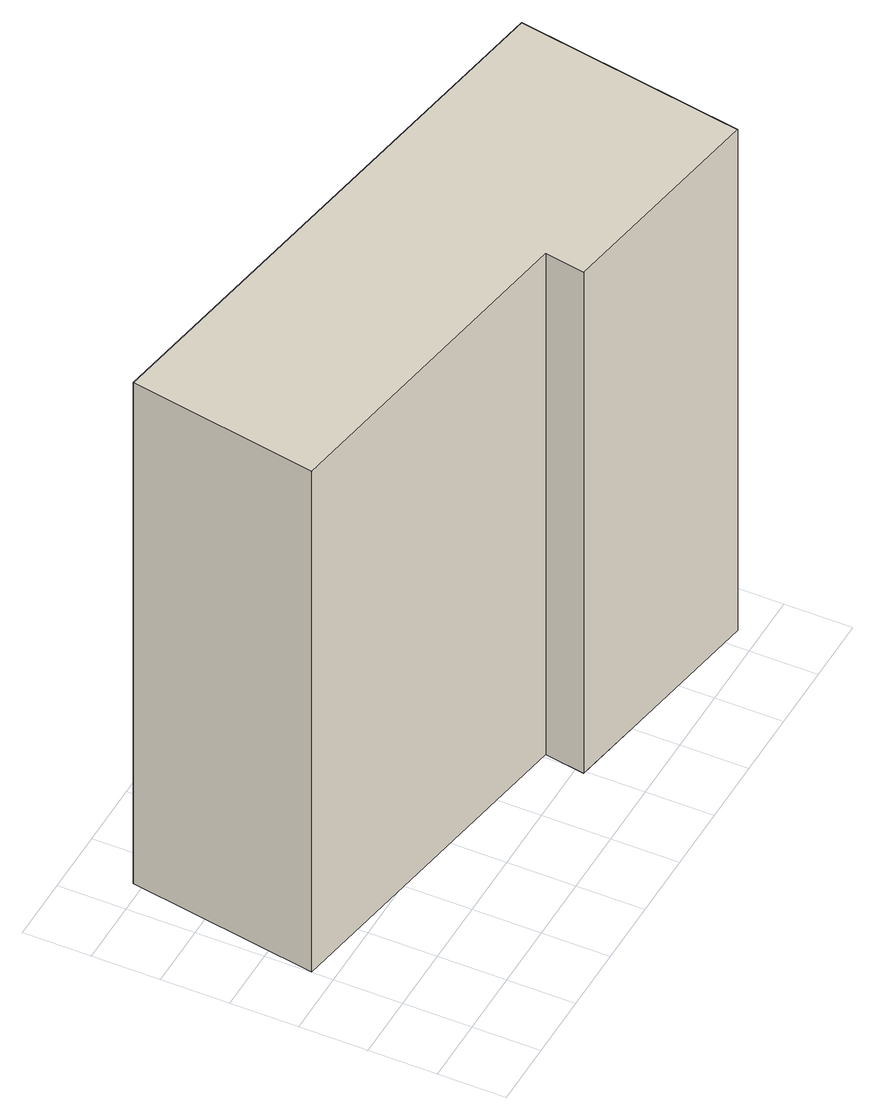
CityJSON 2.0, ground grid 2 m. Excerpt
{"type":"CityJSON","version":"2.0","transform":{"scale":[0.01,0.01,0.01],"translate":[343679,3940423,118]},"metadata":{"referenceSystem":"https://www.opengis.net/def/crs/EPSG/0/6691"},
"CityObjects":{
"building1":{"type":"Building","attributes":{"measuredHeight":19,"BuildingIDAttribute.prefecture":"14","BuildingIDAttribute.city":"14151","BuildingDetailAttribute.surveyYear":2015},"geometry":[{"type":"Solid","lod":"1","boundaries":[[[[0,1,2,3,4,5]],[[4,6,7,5]],[[3,8,6,4]],[[2,9,8,3]],[[1,10,9,2]],[[0,11,10,1]],[[5,7,11,0]],[[6,8,9,10,11,7]]]]}]}
},
"vertices":[
[1772,744,48],[1658,62,48],[994,175,48],[1014,294,48],[2,464,48],[97,1027,48],[2,464,1812],[97,1027,1812],[1014,294,1812],[994,175,1812],[1658,62,1812],[1772,744,1812]
]}
